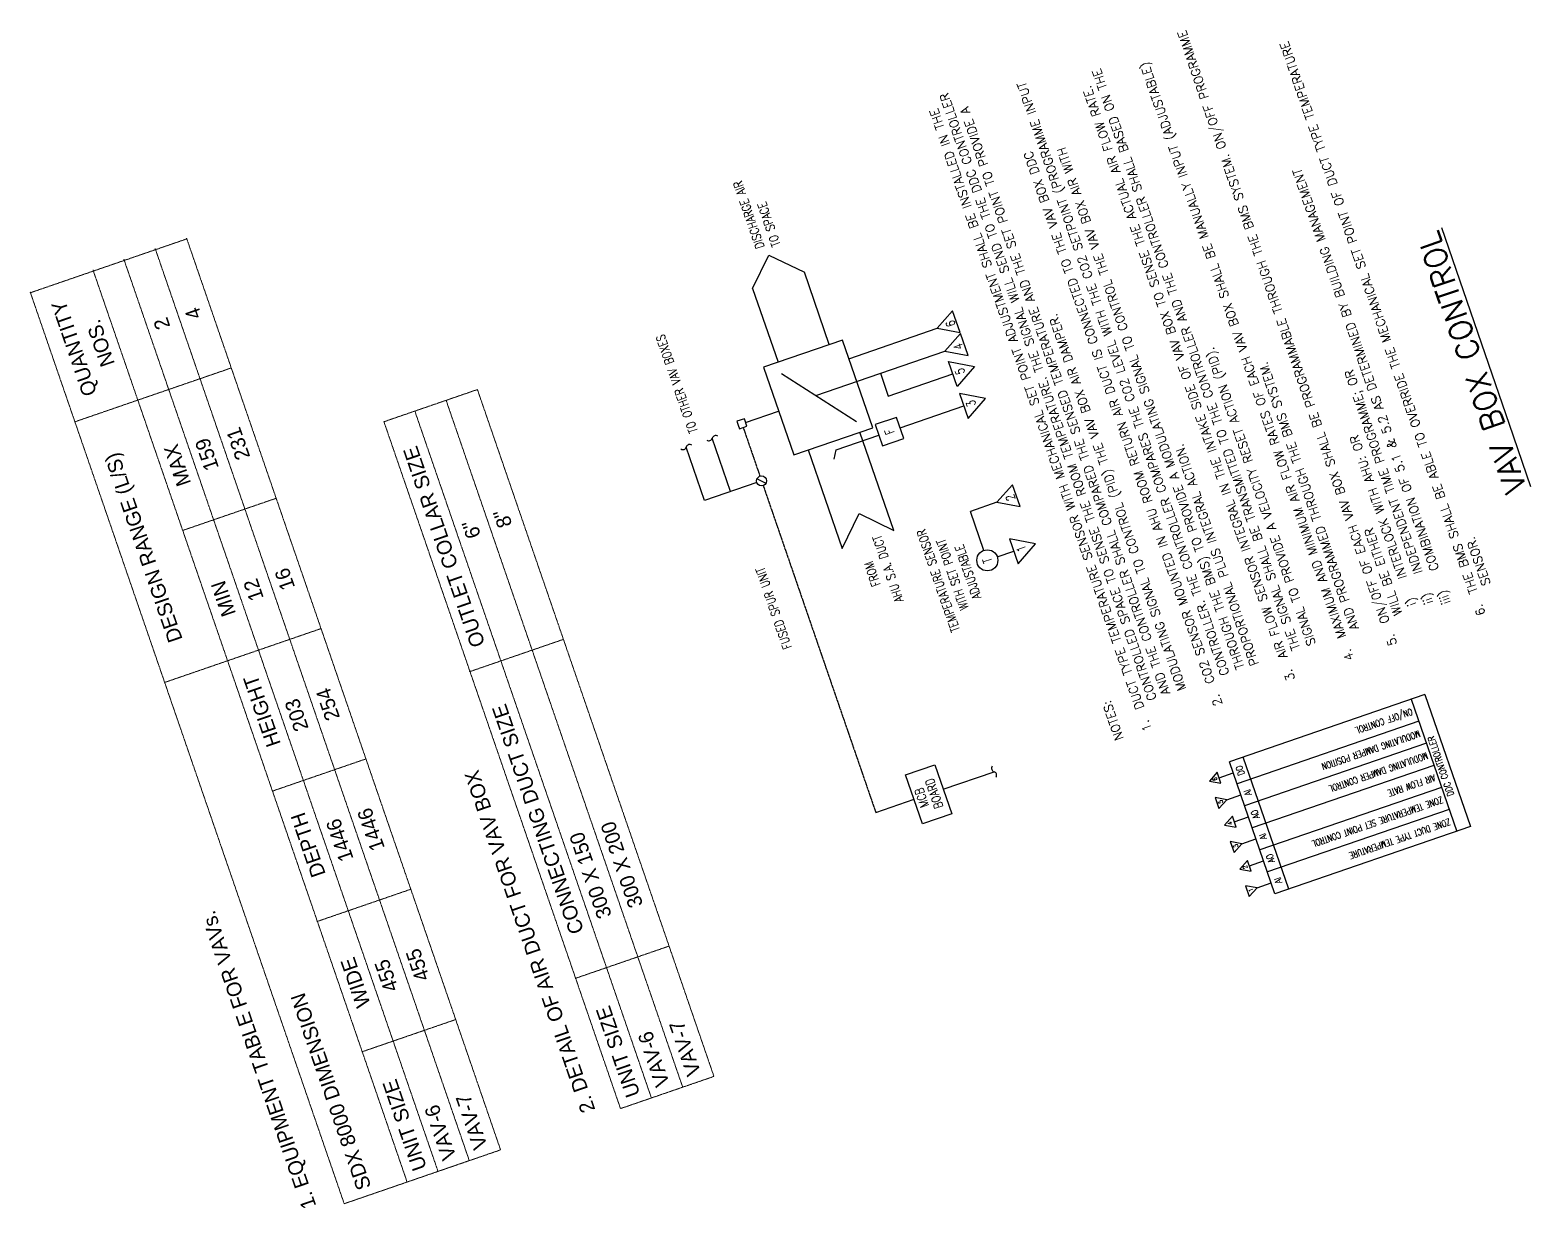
# Model space of a CAD drawing. Extents: x 760773 to 1075934, y 719259 to 1013331.
# Drawn here: x 1056332 to 1075934, y 860811 to 876199 of the extents above; entities that cross this region are included whole.
import ezdxf
from ezdxf.enums import TextEntityAlignment as Align

# ---------------------------------------------------------------- set-up
doc = ezdxf.new("R2010")
doc.units = 0
doc.header["$MEASUREMENT"] = 0
doc.linetypes.add('CENTER', pattern=[2, 1.25, -0.25, 0.25, -0.25])
doc.linetypes.add('HIDDEN', pattern=[0.375, 0.25, -0.125])
doc.layers.add('AC-Level 1', color=7, linetype='Continuous', lineweight=0)
doc.layers.add('AC-SAD', color=3, linetype='HIDDEN', lineweight=0)
doc.layers.add('SCH', color=4, linetype='Continuous')
doc.styles.add('ROMANS', font='romans.shx')
doc.styles.add('Style-LOW_RES_FILLED', font='LOW_RES_FILLED.shx')

msp = doc.modelspace()

# ---------------------------------------------------------------- linework, layer by layer
for p, q in [((1066769.47172, 872089.75506), (1066444.40032, 873033.83096)), ((1065768.57502, 872823.48721), (1066100.53, 871859.41996)), ((1065677.60932, 871072.47243), (1066108.05015, 871220.68509)), ((1065660.76697, 871121.38616), (1065562.93951, 871087.70147)), ((1065562.93951, 871087.70147), (1065579.78186, 871038.78773)), ((1065579.78186, 871038.78773), (1065596.62421, 870989.874)), ((1065596.62421, 870989.874), (1065694.45167, 871023.5587)), ((1065694.45167, 871023.5587), (1065660.76697, 871121.38616)), ((1074549.8662, 867517.92489), (1071996.24493, 866638.64257)), ((1074370.14203, 867456.04089), (1074964.22838, 865730.68885)), ((1074549.8662, 867517.92489), (1075143.95255, 865792.57285)), ((1074469.15643, 867168.48222), (1072095.25933, 866351.0839)), ((1074469.15643, 867168.48222), (1072095.25933, 866351.0839)), ((1074568.17082, 866880.92355), (1072194.27372, 866063.52522)), ((1072590.33128, 864913.29053), (1071996.24493, 866638.64257)), ((1072770.05545, 864975.17452), (1072175.9691, 866700.52656)), ((1074667.18521, 866593.36487), (1072293.28811, 865775.96655)), ((1074766.1996, 866305.8062), (1072392.3025, 865488.40788)), ((1067377.26736, 865977.40893), (1067877.20512, 866149.55131)), ((1074865.21399, 866018.24753), (1072491.31689, 865200.8492)), ((1075143.95255, 865792.57285), (1072590.33128, 864913.29053))]:
    msp.add_line(p, q)
at = {"linetype": 'Continuous', "ltscale": 2}
for p, q in [((1067026.09366, 871905.38598), (1068177.69221, 872301.91316)), ((1066596.41179, 871424.17448), (1068280.27993, 872003.97678)), ((1066146.87991, 871711.65983), (1067125.35478, 871085.90402)), ((1067540.93358, 871416.13926), (1068382.86765, 871706.04041)), ((1067936.26364, 871084.35167), (1068526.90493, 871287.72578)), ((1067694.31295, 871001.04137), (1067936.26364, 871084.35167)), ((1065141.5838, 870053.53055), (1064901.58034, 870750.55121)), ((1065480.63165, 870170.27409), (1065240.62819, 870867.29475)), ((1066859.14401, 870713.46964), (1067418.73972, 870906.1539)), ((1066836.11595, 870591.9266), (1066859.14401, 870713.46964)), ((1065824.39923, 870288.64276), (1065141.5838, 870053.53055)), ((1068960.16961, 870029.43377), (1068614.3756, 869910.36734)), ((1068789.62874, 869401.39526), (1068614.3756, 869910.36734)), ((1068964.30089, 869316.20196), (1069180.16218, 869390.52896)), ((1068258.30332, 866280.77394), (1068923.23318, 866509.72765))]:
    msp.add_line(p, q, dxfattribs=at)
at = {"color": 7, "linetype": 'Continuous'}
msp.add_line((1067438.34586, 871714.07563), (1067540.93358, 871416.13926), dxfattribs=at)
for points in [[(1065768.57502, 872823.48721), (1065981.32444, 873259.68816), (1066444.40032, 873033.83096)], [(1066937.78274, 869427.86144), (1067159.12279, 869881.6758), (1067612.93715, 869660.33575), (1067170.52305, 870945.19959)], [(1066495.36864, 870712.72529), (1066937.78274, 869427.86144)], [(1071861.31477, 866431.35636), (1072045.75213, 866494.86323)], [(1071960.32917, 866143.79769), (1072144.76652, 866207.30456)], [(1072059.34356, 865856.23901), (1072243.78091, 865919.74589)], [(1072158.35795, 865568.68034), (1072342.7953, 865632.18721)], [(1072257.37234, 865281.12167), (1072441.8097, 865344.62854)], [(1072356.38673, 864993.56299), (1072540.82409, 865057.06987)]]:
    msp.add_lwpolyline(points)
for points in [[(1068177.69221, 872301.91316), (1068479.29577, 872246.60219), (1068381.30623, 872531.18448)], [(1068280.27993, 872003.97678), (1068581.88349, 871948.66582), (1068483.89395, 872233.24811)], [(1068665.66491, 871803.41531), (1068439.08708, 871542.76733), (1068326.64822, 871869.31348)], [(1068809.70219, 871385.10068), (1068470.6855, 871450.99885), (1068583.12435, 871124.4527)], [(1067741.75669, 870863.25476), (1067646.86922, 871138.82798), (1067371.29599, 871043.94051), (1067466.18346, 870768.36728)], [(1068960.16961, 870029.43377), (1069261.77317, 869974.12281), (1069163.78363, 870258.70509)], [(1069462.95944, 869487.90387), (1069123.94275, 869553.80204), (1069236.38161, 869227.25589)], [(1067987.80931, 865828.33344), (1067766.60094, 866470.76919), (1068147.69913, 866601.99182), (1068368.9075, 865959.55607)], [(1071734.78896, 866387.79003), (1071885.8551, 866360.08606), (1071836.77444, 866502.62665)], [(1071960.32917, 866143.79769), (1071809.26302, 866171.50165), (1071858.34368, 866028.96106)], [(1071932.81774, 865812.67268), (1072083.88389, 865784.96872), (1072034.80323, 865927.50931)], [(1072158.35795, 865568.68034), (1072007.2918, 865596.3843), (1072056.37246, 865453.84371)], [(1072130.84652, 865237.55533), (1072281.91267, 865209.85137), (1072232.83201, 865352.39196)], [(1072356.38673, 864993.56299), (1072205.32059, 865021.26695), (1072254.40125, 864878.72637)]]:
    msp.add_lwpolyline(points, close=True)
at = {"linetype": 'Continuous', "ltscale": 2}
msp.add_lwpolyline([(1065910.63083, 871794.03243), (1066305.46947, 870647.33776), (1067336.97728, 871002.51438), (1066942.13864, 872149.20905)], close=True, dxfattribs=at)
msp.add_circle((1068834.36817, 869271.46254), 137.41954)
for centre, radius, start, end in [((1064858.66865, 870761.64372), 44.55512, 232.943476382, 345.056523621), ((1064946.90436, 870738.0943), 46.76911, 52.943476382, 165.056523621), ((1065197.7165, 870878.38725), 44.55512, 232.943476382, 345.056523621), ((1065285.95221, 870854.83784), 46.76911, 52.943476382, 165.056523621), ((1068935.29334, 866554.91506), 46.76911, 142.943476387, 255.056523619), ((1068911.74392, 866466.67935), 44.55512, 322.943476387, 75.056523619)]:
    msp.add_arc(centre, radius, start, end)
at = {"layer": 'AC-Level 1', "linetype": 'Continuous', "lineweight": 13}
for p, q in [((1063452.47696, 863810.14309), (1064269.40401, 864091.4338)), ((1060665.73198, 862850.58984), (1061482.65903, 863131.88055))]:
    msp.add_line(p, q, dxfattribs=at)
at = {"layer": 'AC-Level 1', "linetype": 'Continuous', "lineweight": 13, "flags": 128}
msp.add_lwpolyline([(1060434.9773, 860866.93348), (1062068.83085, 861429.51465)], dxfattribs=at)
at = {"layer": 'AC-SAD'}
for p, q in [((1056337.40039, 872767.15625), (1058371.54819, 873467.56984)), ((1062068.83085, 861429.51465), (1057965.62813, 873346.07597)), ((1062474.48147, 861578.32927), (1058376.90456, 873478.55203)), ((1057557.16462, 873205.43062), (1061660.36732, 861288.86929)), ((1057153.59732, 873066.47124), (1061256.80002, 861149.90991)), ((1060434.97729, 860866.93349), (1056331.77559, 872783.49516)), ((1056917.9472, 871081.12939), (1058960.26349, 871784.35536)), ((1060949.18603, 871080.22716), (1062174.57661, 871502.16323)), ((1064855.57583, 862389.0679), (1061766.11242, 871361.51764)), ((1065261.22645, 862537.88252), (1062174.57594, 871502.163)), ((1061357.64891, 871220.87229), (1064447.1123, 862248.42254)), ((1060954.08163, 871081.91285), (1064043.54501, 862109.46313)), ((1058321.04471, 869660.05345), (1059546.43528, 870081.98952)), ((1058090.29054, 867676.39748), (1060132.60712, 868379.62356)), ((1062072.82335, 867816.94744), (1063298.21393, 868238.88351)), ((1059493.38834, 866255.32164), (1060718.77892, 866677.25772)), ((1060079.56016, 864552.95574), (1061304.95074, 864974.89181)), ((1063452.47696, 863810.14309), (1064677.86756, 864232.07908)), ((1060665.73198, 862850.58984), (1061891.12258, 863272.52583)), ((1064043.54501, 862109.46313), (1065255.87008, 862526.90033)), ((1060434.97729, 860866.93349), (1062469.1251, 861567.34708))]:
    msp.add_line(p, q, dxfattribs=at)
for centre in [(1065253.05717, 862535.06961), (1062466.31219, 861575.51636)]:
    msp.add_arc(centre, 8.64, 289.000008365, 19.000006891, dxfattribs=at)
at = {"layer": 'SCH', "color": 7, "linetype": 'CENTER'}
for p, q in [((1065645.53794, 871006.71635), (1065864.48846, 870370.83786)), ((1065906.59433, 870248.55353), (1067377.26736, 865977.40893))]:
    msp.add_line(p, q, dxfattribs=at)
at = {"layer": 'SCH', "color": 7, "linetype": 'Continuous'}
msp.add_line((1065827.42069, 870338.04306), (1065943.66211, 870281.34833), dxfattribs=at)
msp.add_circle((1065885.5414, 870309.6957), 64.66522, dxfattribs=at)

# ---------------------------------------------------------------- texts
at = {"lineweight": 0, "style": 'ROMANS'}
for s, p in [('5.  ON/0FF OF EACH VAV BOX SHALL BE PROGRAMMABLE THROUGH THE BMS SYSTEM. ON/OFF PROGRAMME', (1074188.16604, 868178.8323)), ('6.  THE BMS SHALL BE ABLE TO OVERRIDE THE MECHANICAL SET POINT OF DUCT TYPE TEMPERATURE', (1075341.43155, 868570.13165)), ('THE SIGNAL SHALL BE TRANSMITTED TO THE CONTROLLER AND THE CONTROLLER SHALL BASED ON THE', (1072920.5982, 868119.49101)), ('4.  MAXIMUM AND MINIMUM AIR FLOW RATES OF EACH VAV BOX SHALL BE MANUALLY INPUT (ADJUSTABLE)', (1073622.79996, 867984.16114)), ('CONTROLLER. THE CONTROLLER COMPARES THE CO2 LEVEL WITH THE CO2 SETPOINT (PROGRAMME INPUT', (1071995.72494, 867789.42799)), ('3.  AIR FLOW SENSOR INTEGRAL IN THE INTAKE SIDE OF VAV BOX TO SENSE THE ACTUAL AIR FLOW RATE.', (1072855.14694, 867719.83701)), ('CONTROLLED SPACE TO SENSE THE ROOM TEMPERATURE. THE SIGNAL WILL SEND TO THE DDC CONTROLLER', (1071046.53235, 867462.59477)), ('1.  DUCT TYPE TEMPERATURE SENSOR WITH MECHANICAL SET POINT ADJUSTMENT SHALL BE INSTALLED IN THE', (1070982.86706, 867057.75393)), ('AND THE CONTROLLER SHALL COMPARED THE SENSED TEMPERATURE AND THE SET POINT TO PROVIDE A', (1071224.49997, 867535.47755)), ('2.  CO2 SENSOR MOUNTED IN AHU ROOM RETURN AIR DUCT IS CONNECTED TO THE VAV BOX DDC', (1071905.95435, 867393.00379)), ('THROUGH THE BMS) TO PROVIDE A MODULATING SIGNAL TO CONTROL THE VAV BOX AIR WITH', (1072194.43994, 867869.45466)), ('     iii)   COMBINATION OF 5.1 & 5.2 AS DETERMINED BY BUILDING MANAGEMENT', (1075023.80708, 868313.10356)), ('MODULATING SIGNAL TO CONTROL (PID) THE VAV BOX AIR DAMPER.', (1071432.14483, 867589.56999)), ('SIGNAL TO PROVIDE A VELOCITY RESET ACTION (PID).', (1073126.4571, 868178.7703)), ('AND PROGRAMMED THROUGH THE BMS SYSTEM.', (1073688.25123, 868383.81514)), ('    ii)   INDEPENDENT TIME PROGRAMME; OR', (1074768.92158, 868396.20788)), ('PROPORTIONAL PLUS INTEGRAL ACTION.', (1072381.33743, 867916.40321)), ('    i)   INTERLOCK WITH AHU: OR', (1074550.99737, 868371.96882)), ('WILL BE EITHER', (1074255.40328, 868573.29945)), ('SENSOR.', (1075408.66879, 868964.5988)), ('NOTES:', (1070616.21598, 866943.10945))]:
    msp.add_text(s, height=115.2, rotation=109.000000003, dxfattribs=at).set_placement(p)
at = {"style": 'ROMANS', "width": 0.8}
for s, height, p in [('DISCHARGE AIR', 115.2, (1065718.92053, 873784.00944)), ('TO SPACE', 115.2, (1065982.03543, 873660.2339)), ('6', 115.2, (1068353.91281, 872362.59078)), ('4', 115.2, (1068456.50053, 872064.6544)), ('5', 115.2, (1068477.1334, 871738.49871)), ('3', 115.2, (1068621.17068, 871320.18408)), ('F', 115.2, (1067556.52634, 870953.59763)), ('2', 115.2, (1069136.39022, 870090.11139)), ('AHU S.A. DUCT', 115.2, (1067537.26062, 869158.64268)), ('1', 115.2, (1069274.42793, 869422.98727)), ('FROM', 115.2, (1067331.94394, 869092.84303)), ('T', 115.2, (1068834.2448, 869268.32379)), ('6', 57.6, (1071805.71465, 866412.2117)), ('5', 57.6, (1071879.81274, 866116.07366)), ('4', 57.6, (1072003.74343, 865837.09435)), ('3', 57.6, (1072077.84152, 865540.95631)), ('2', 57.6, (1072201.77222, 865261.97701)), ('1', 57.6, (1072275.8703, 864965.83896))]:
    msp.add_text(s, height=height, rotation=108.999999999, dxfattribs=at).set_placement(p, align=Align.MIDDLE)
at = {"style": 'ROMANS'}
for s, height, rotation, width, p in [('TO OTHER VAV BOXES', 115.2, 108.999999999, 0.8, (1065052.97344, 870956.55606)), ('TEMPERATURE SENSOR', 115.2, 108.999999999, 0.8, (1068477.24015, 868358.42423)), ('WITH SET POINT', 115.2, 108.999999999, 0.8, (1068592.25791, 868644.63872)), ('ADJUSTABLE', 115.2, 108.999999999, 0.8, (1068757.0126, 868786.40667)), ('FUSED SPUR UNIT', 115.2, 108.999999999, 0.8, (1066281.5244, 868133.99824)), ('ON/OFF CONTROL', 86.4, 198.999999999, 0.75, (1074369.53154, 867339.3534)), ('MODULATING DAMPER POSITION', 86.4, 198.999999999, 0.75, (1074468.54594, 867051.79472)), ('DDC CONTROLLER', 86.4, 108.999999999, 0.8, (1074931.69482, 866208.44169)), ('MODULATING DAMPER CONTROL', 86.4, 198.999999999, 0.75, (1074567.56033, 866764.23605)), ('AIR FLOW RATE', 86.4, 198.999999999, 0.75, (1074666.57472, 866476.67738)), ('MCB ', 115.2, 108.999999999, 0.8, (1068074.66078, 866065.15162)), ('BOARD', 115.2, 108.999999999, 0.8, (1068260.1038, 866051.01117)), ('ZONE TEMPERATURE SET POINT CONTROL', 86.4, 198.999999999, 0.75, (1074765.58911, 866189.1187)), ('ZONE DUCT TYPE TEMPERATURE', 86.4, 198.999999999, 0.75, (1074864.6035, 865901.56003))]:
    msp.add_text(s, height=height, rotation=rotation, dxfattribs=dict(at, width=width)).set_placement(p)
at = {"style": 'ROMANS', "width": 0.8}
for s, p in [('DO', (1072135.61421, 866525.80523)), ('AI', (1072234.62861, 866238.24656)), ('AO', (1072333.643, 865950.68788)), ('AI', (1072432.65739, 865663.12921)), ('AO', (1072531.67178, 865375.57054)), ('AI', (1072630.68617, 865088.01186))]:
    msp.add_text(s, height=86.4, rotation=108.999999999, dxfattribs=at).set_placement(p, align=Align.MIDDLE_CENTER)
at = {"linetype": 'Continuous', "ltscale": 2, "insert": (1075607.64797, 870116.7279), "char_height": 288, "width": 15457.7511349, "attachment_point": 1, "rotation": 109.000000003}
msp.add_mtext('{\\Fromans|c136;\\LVAV\\Fromans|c0; \\Fromans|c136;BOX\\Fromans|c0; \\Fromans|c136;CONTROL}', dxfattribs=at)
at = {"layer": 'AC-Level 1', "linetype": 'Continuous', "lineweight": 13, "style": 'Style-LOW_RES_FILLED'}
for s, p in [('QUANTITY', (1057028.17453, 871394.15604)), ('4', (1058396.11694, 872395.57952)), ('NOS.', (1057261.18212, 871778.98175)), ('2', (1057984.84045, 872263.10344)), ('231', (1059028.03479, 870560.35748)), ('MAX', (1058255.81746, 870217.2612)), ('159', (1058619.57127, 870419.71213)), ('OUTLET COLLAR SIZE', (1062097.14797, 868114.07872)), ('DESIGN RANGE (L/S)', (1058145.85841, 868177.52766)), ('8"', (1062450.42928, 869673.85352)), ('6"', (1062041.96574, 869533.20819)), ('MIN', (1058841.98928, 868514.8953)), ('12', (1059205.7432, 868717.34626)), ('16', (1059614.20673, 868857.99162)), ('HEIGHT', (1059428.1611, 866812.52939)), ('203', (1059791.91499, 867014.98042)), ('254', (1060200.37852, 867155.62578)), ('CONNECTING DUCT SIZE', (1063387.24983, 864367.35087)), ('2. DETAIL OF AIR DUCT FOR VAV BOX', (1063534.95541, 862032.45363)), ('DEPTH', (1060014.33292, 865110.16349)), ('1446', (1060378.08682, 865312.61445)), ('1446', (1060786.55035, 865453.25981)), ('300 X 200', (1064159.46716, 864710.44712)), ('300 X 150', (1063751.00362, 864569.80179)), ('1. EQUIPMENT TABLE FOR VAVs.', (1059890.72712, 860777.64521)), ('WIDE', (1060600.50484, 863407.79762)), ('455', (1061372.72217, 863750.89388)), ('455', (1060964.25864, 863610.24855)), ('SDX 8000 DIMENSION', (1060608.71639, 861024.86874)), ('UNIT SIZE', (1064121.73158, 862234.26097)), ('VAV-6', (1064507.36356, 862373.17304)), ('VAV-7', (1064915.82708, 862513.8184)), ('UNIT SIZE', (1061334.9866, 861274.70772)), ('VAV-6', (1061720.61857, 861413.61979)), ('VAV-7', (1062129.0821, 861554.26515))]:
    msp.add_text(s, height=192, rotation=108.999513708, dxfattribs=at).set_placement(p, align=Align.TOP_LEFT)

doc.saveas('drawing.dxf')
